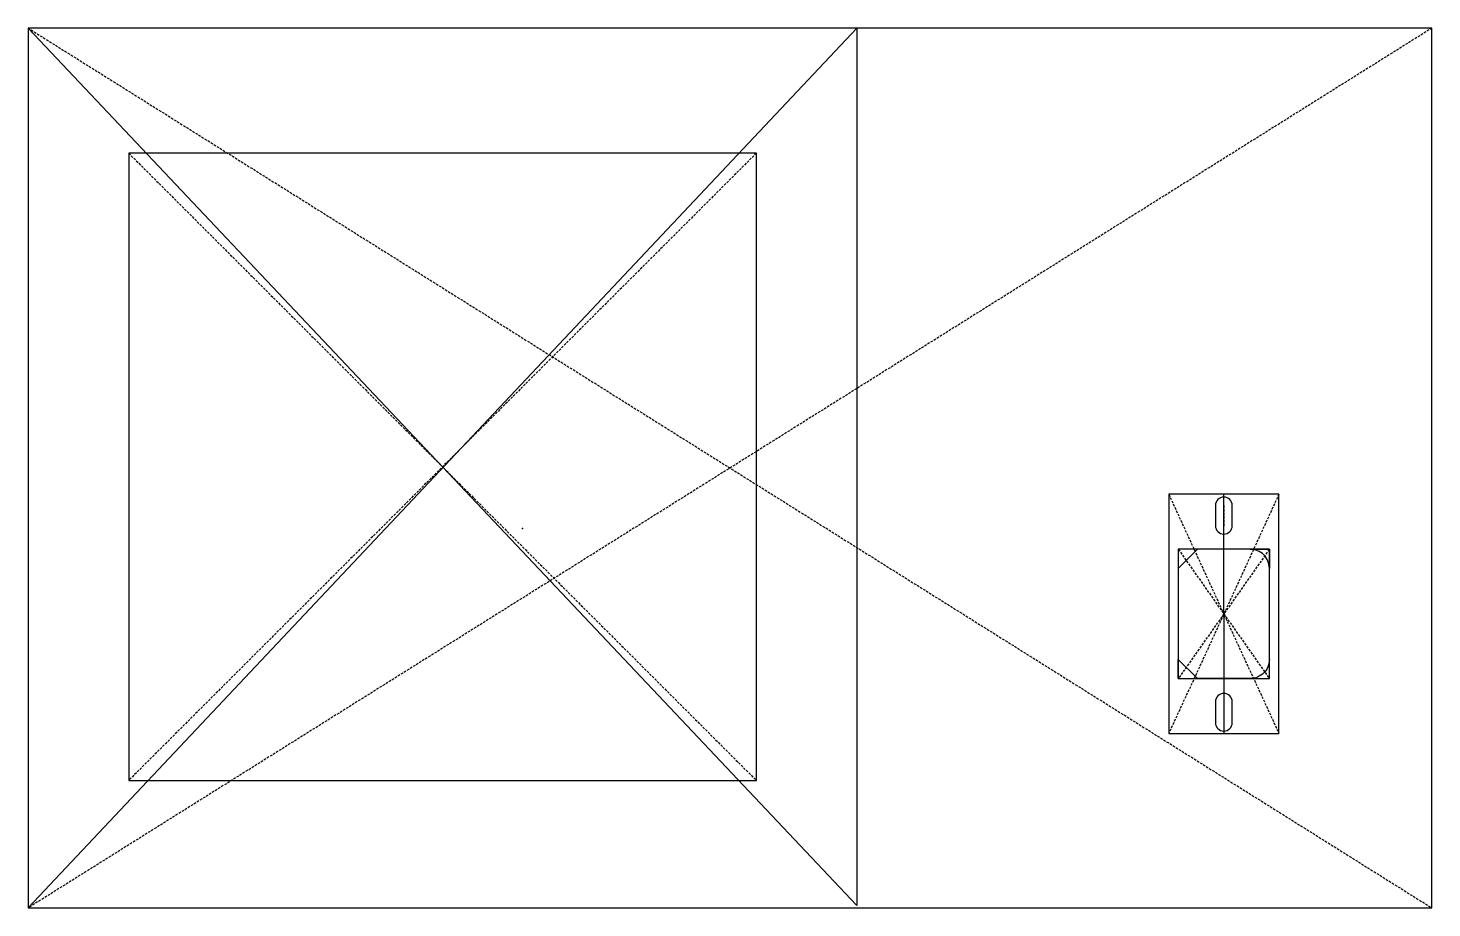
# Model space of a CAD drawing. Header units: millimetres. Extents: x -147 to 146, y -92 to 92.
import ezdxf

# ---------------------------------------------------------------- set-up
doc = ezdxf.new("R2010")
doc.units = ezdxf.units.MM
doc.linetypes.add('DASHED', pattern=[0.75, 0.5, -0.25])
doc.layers.get('0').update_dxf_attribs({"linetype": 'CONTINUOUS'})

msp = doc.modelspace()

# ---------------------------------------------------------------- linework, layer by layer
for p, q in [((26.5, 91.87), (-146.5, -91.88)), ((146.5, 91.87), (-146.5, 91.87)), ((-146.5, 91.87), (-146.5, -91.88)), ((-146.5, 91.87), (26.5, -91.37)), ((146.5, 91.87), (26.5, 91.87)), ((26.5, 91.87), (26.5, -91.37)), ((146.5, -91.88), (146.5, 91.87)), ((103.07, -30.47), (103.07, -5.47)), ((112.57, -16.97), (93.57, -16.97)), ((93.57, -16.97), (93.57, -43.97)), ((93.57, -16.97), (93.57, -20.97)), ((93.57, -20.97), (97.57, -16.97)), ((108.57, -16.97), (97.57, -16.97)), ((112.57, -43.97), (112.57, -16.97)), ((103.07, -30.47), (103.07, -55.47)), ((93.57, -43.97), (93.57, -39.97)), ((97.57, -43.97), (93.57, -39.97)), ((93.57, -43.97), (112.57, -43.97)), ((108.57, -43.97), (97.57, -43.97)), ((-146.5, -91.88), (146.5, -91.88))]:
    msp.add_line(p, q)
at = {"linetype": 'DASHED'}
for p, q in [((146.5, 91.87), (-146.5, -91.88)), ((-146.5, 91.87), (146.5, -91.88)), ((5.5, 65.75), (-125.5, -65.25)), ((-125.5, 65.75), (5.5, -65.25)), ((114.57, -5.47), (91.57, -55.47)), ((91.57, -5.47), (114.57, -55.47)), ((103.07, -7.83), (103.07, -12.05)), ((112.57, -16.97), (93.57, -43.97)), ((93.57, -16.97), (112.57, -43.97)), ((103.07, -48.83), (103.07, -53.19))]:
    msp.add_line(p, q, dxfattribs=at)
for points in [[(5.5, 65.75), (-125.5, 65.75), (-125.5, -65.25), (5.5, -65.25)], [(114.57, -5.47), (91.57, -5.47), (91.57, -55.47), (114.57, -55.47)]]:
    msp.add_lwpolyline(points, close=True)
for points in [[(101.32, -7.83), (101.32, -12.05, 1), (104.82, -12.05), (104.82, -7.83, 1)], [(112.57, -16.97), (112.57, -20.97, 0.414214), (108.57, -16.97)], [(112.57, -43.97), (112.57, -39.97, -0.414214), (108.57, -43.97)], [(101.32, -48.83), (101.32, -53.19, 1), (104.82, -53.19), (104.82, -48.83, 1)]]:
    msp.add_lwpolyline(points, format="xyb", close=True)
for p in [(-60, 0.25), (-60, 0.25), (0, 0), (0, 0), (-43.33, -12.61), (103.07, -30.47), (103.07, -30.47)]:
    msp.add_point(p)

doc.saveas('drawing.dxf')
